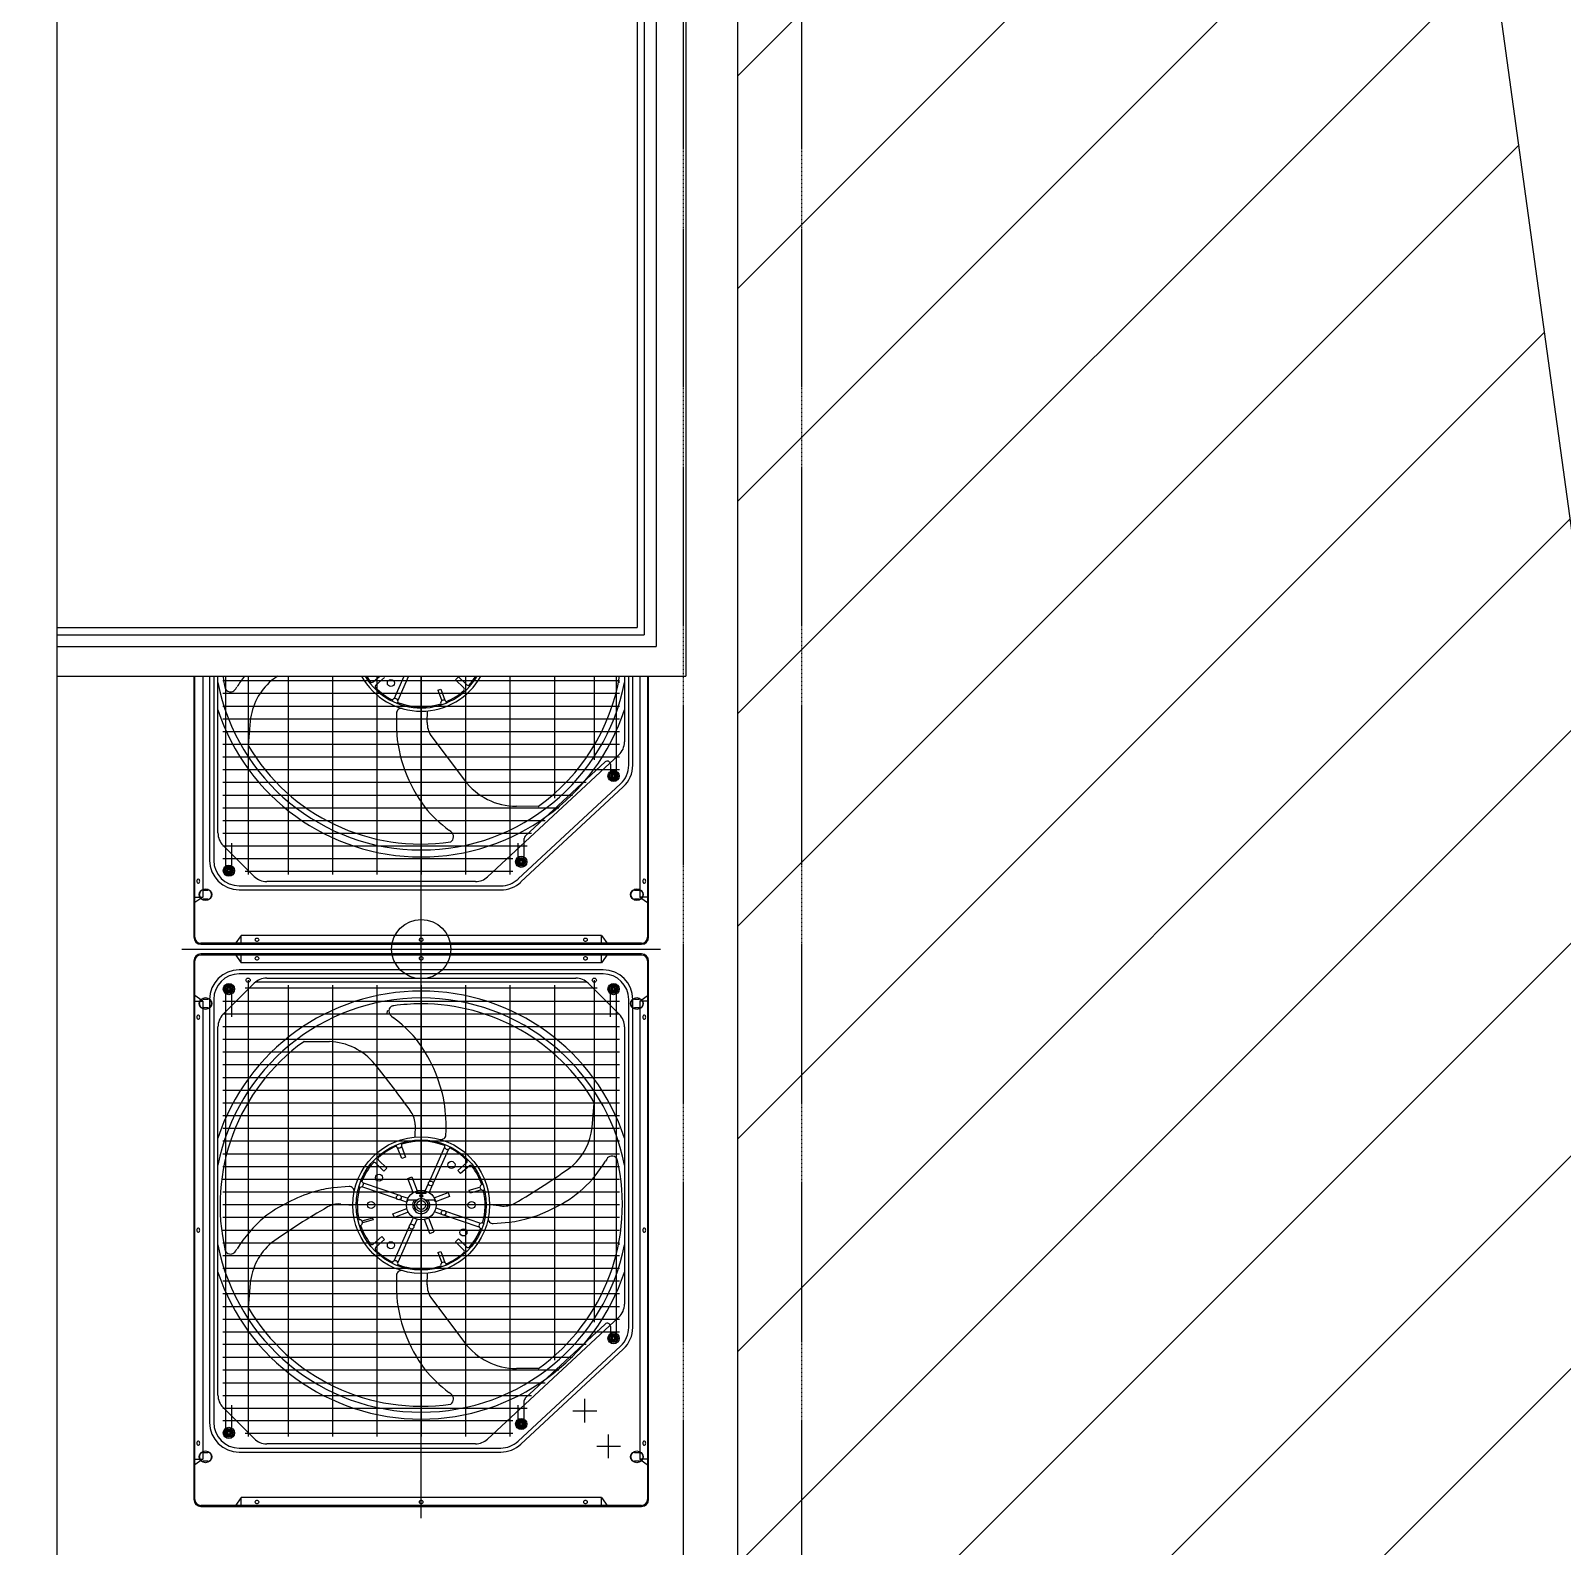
# Model space of a CAD drawing. Header units: millimetres. Extents: x 5204 to 163252, y 3613 to 115772.
# Drawn here: x 86367 to 88955, y 44765 to 47326 of the extents above; entities that cross this region are included whole.
import ezdxf

# ---------------------------------------------------------------- set-up
doc = ezdxf.new("R2010")
doc.units = ezdxf.units.MM
doc.header["$LTSCALE"] = 0.2
doc.linetypes.add('HIDDEN', pattern=[0.375, 0.25, -0.125])
doc.layers.add('0-1', color=7, linetype='Continuous')
doc.layers.add('A_緑地', color=3, linetype='Continuous')

msp = doc.modelspace()

# ---------------------------------------------------------------- hatches: boundary and pattern name
at = {"layer": 'A_緑地', "lineweight": 5, "true_color": 0x00ff00}
h = msp.add_hatch(dxfattribs=at)
h.set_pattern_fill('ANSI31', color=3, scale=80)
h.set_pattern_definition([(45, (-146691.18, 5533.57), (-179.60512, 179.60512), [])])
h.paths.add_polyline_path([(86411.6, 34895.2), (86221.6, 34895.2), (86221.6, 34745.2), (64984.6, 34745.2), (64984.6, 33132.2), (60741.6, 33132.2), (60741.6, 31976.9), (88667.7, 32805.1), (90561.3, 34966.1), (89105.6, 45825.9), (89061.5, 45820.8), (88282.7, 51491.8), (87560.9, 51491.8), (87560.9, 42602.2), (86411.6, 42602.2)])

# ---------------------------------------------------------------- linework, layer by layer
at = {"layer": '0-1', "color": 7, "linetype": 'Continuous'}
for p, q in [((89061.5, 45820.8), (84744.4, 77259.9)), ((86411.6, 34895.2), (86411.6, 62225.2)), ((87391.6, 52035.2), (87391.6, 46317.2)), ((87403.6, 52035.2), (87403.6, 46305.2)), ((87423.6, 52035.2), (87423.6, 46285.2)), ((87473.6, 52035.2), (87473.6, 46235.2)), ((87560.9, 51491.8), (87560.9, 42602.2)), ((86411.6, 46317.2), (87391.6, 46317.2)), ((86411.6, 46305.2), (87403.6, 46305.2)), ((86411.6, 46285.2), (87423.6, 46285.2)), ((86411.6, 46235.2), (87473.6, 46235.2)), ((86642.3, 46235.2), (86642.3, 45794)), ((86642.3, 46235.2), (86642.3, 45794)), ((86657.3, 46235.2), (86657.3, 45862)), ((86669.1, 46235.2), (86669.1, 45924)), ((86676, 46235.2), (86676, 45924)), ((86683.1, 45970.4), (86683.1, 46235.2)), ((86696.3, 45909.4), (86696.3, 46235.2)), ((86734.1, 46235.2), (86734.1, 45900.3)), ((86801.6, 46235.2), (86801.6, 45900.3)), ((86876.6, 46235.2), (86876.6, 45900.3)), ((86945.2, 46225.4), (86956.5, 46235.2)), ((86964.7, 46233.1), (86949.8, 46220.1)), ((86951.6, 46235.2), (86951.6, 45900.3)), ((86980.7, 46197.1), (86997.7, 46235.2)), ((87005.3, 46235.2), (86987.1, 46194.2)), ((87026.6, 44812.2), (87026.6, 46235.2)), ((87026.6, 46235.2), (87026.6, 45900.3)), ((87084.6, 46229.3), (87089.6, 46234.3)), ((87098.7, 46215.4), (87084.6, 46229.3)), ((87089.6, 46234.3), (87103.7, 46220.4)), ((87101.6, 46235.2), (87101.6, 45900.3)), ((87176.6, 46235.2), (87176.6, 45900.3)), ((87251.6, 46235.2), (87251.6, 46029.3)), ((87319.1, 46235.2), (87319.1, 46093.8)), ((87356.8, 46069.4), (87356.8, 46235.2)), ((87370.1, 46235.2), (87370.1, 46124.1)), ((87377.2, 46084.8), (87377.2, 46235.2)), ((87384.1, 46084.8), (87384.1, 46235.2)), ((87395.9, 46235.2), (87395.9, 45862)), ((87410.9, 45794), (87410.9, 46235.2)), ((87410.9, 45794), (87410.9, 46235.2)), ((86691.3, 46227.8), (87361.8, 46227.8)), ((86691.3, 46206.3), (87361.8, 46206.3)), ((86713.2, 46213.9), (86715.3, 46217.4)), ((87054.8, 46211.3), (87059.5, 46213.1)), ((87054.8, 46211.3), (87061.3, 46193.8)), ((87059.5, 46213.1), (87066.4, 46194.4)), ((87360.4, 46226.8), (87360.4, 46224)), ((86691.3, 46184.8), (87361.8, 46184.8)), ((86691.3, 46163.3), (87361.8, 46163.3)), ((86737.7, 46159.2), (86734.1, 46118.6)), ((86984.8, 46163.3), (86984.6, 46145.2)), ((86984.9, 46172.8), (86984.8, 46163.3)), ((87036.7, 46156.9), (87037.2, 46176.5)), ((86691.3, 46141.8), (87361.8, 46141.8)), ((87043, 46135.1), (87100, 46059.2)), ((86691.3, 46120.3), (87361.8, 46120.3)), ((87360.5, 46102.1), (87138.7, 45896)), ((86691.3, 46098.8), (87361.8, 46098.8)), ((86691.3, 46077.3), (87361.8, 46077.3)), ((87202.5, 45964.9), (87337.5, 46090.4)), ((87346.3, 46086.5), (87346.3, 46069.4)), ((87305.3, 46055.8), (86691.3, 46055.8)), ((87190.3, 45892.5), (87363.4, 46053.3)), ((87195, 45887.4), (87368.1, 46048.2)), ((87349.3, 46070.5), (87347, 46066.5)), ((87347, 46066.5), (87349.3, 46062.5)), ((87353.9, 46070.5), (87349.3, 46070.5)), ((87349.3, 46062.5), (87353.9, 46062.5)), ((87349.4, 46067.5), (87349.4, 46065.5)), ((87350.6, 46067.5), (87349.4, 46067.5)), ((87349.4, 46065.5), (87350.6, 46065.5)), ((87352.6, 46068.7), (87350.6, 46068.7)), ((87350.6, 46068.7), (87350.6, 46067.5)), ((87350.6, 46065.5), (87350.6, 46064.3)), ((87350.6, 46064.3), (87352.6, 46064.3)), ((87352.6, 46067.5), (87352.6, 46068.7)), ((87353.8, 46067.5), (87352.6, 46067.5)), ((87352.6, 46065.5), (87353.8, 46065.5)), ((87352.6, 46064.3), (87352.6, 46065.5)), ((87353.8, 46065.5), (87353.8, 46067.5)), ((87356.2, 46066.5), (87353.9, 46070.5)), ((87353.9, 46062.5), (87356.2, 46066.5)), ((86691.3, 46034.3), (87282.2, 46034.3)), ((86691.3, 46012.8), (87259, 46012.8)), ((87224.3, 46015.2), (87187.6, 46015.3)), ((86691.3, 45991.3), (87235.9, 45991.3)), ((87076.6, 45972.5), (87073.3, 45974.9)), ((86691.3, 45969.8), (87212.8, 45969.8)), ((86691.3, 45948.3), (87205.8, 45948.3)), ((86744.3, 45896.8), (86691.9, 45949.2)), ((86706.8, 45909.4), (86706.8, 45953.3)), ((87190.3, 45924.4), (87190.3, 45953.3)), ((87200.8, 45924.4), (87200.8, 45961)), ((87181.6, 45926.8), (86691.3, 45926.8)), ((87193.3, 45925.5), (87191, 45921.5)), ((87191, 45921.5), (87193.3, 45917.5)), ((87197.9, 45925.5), (87193.3, 45925.5)), ((87193.4, 45922.5), (87193.4, 45920.5)), ((87194.6, 45922.5), (87193.4, 45922.5)), ((87193.4, 45920.5), (87194.6, 45920.5)), ((87196.6, 45923.7), (87194.6, 45923.7)), ((87194.6, 45923.7), (87194.6, 45922.5)), ((87194.6, 45920.5), (87194.6, 45919.3)), ((87194.6, 45919.3), (87196.6, 45919.3)), ((87196.6, 45922.5), (87196.6, 45923.7)), ((87197.8, 45922.5), (87196.6, 45922.5)), ((87196.6, 45920.5), (87197.8, 45920.5)), ((87196.6, 45919.3), (87196.6, 45920.5)), ((87197.8, 45920.5), (87197.8, 45922.5)), ((87200.2, 45921.5), (87197.9, 45925.5)), ((87197.9, 45917.5), (87200.2, 45921.5)), ((86699.3, 45910.5), (86697, 45906.5)), ((86697, 45906.5), (86699.3, 45902.5)), ((86703.9, 45910.5), (86699.3, 45910.5)), ((86699.3, 45902.5), (86703.9, 45902.5)), ((86699.4, 45907.5), (86699.4, 45905.5)), ((86700.6, 45907.5), (86699.4, 45907.5)), ((86699.4, 45905.5), (86700.6, 45905.5)), ((86702.6, 45908.7), (86700.6, 45908.7)), ((86700.6, 45908.7), (86700.6, 45907.5)), ((86700.6, 45905.5), (86700.6, 45904.3)), ((86700.6, 45904.3), (86702.6, 45904.3)), ((86702.6, 45907.5), (86702.6, 45908.7)), ((86703.8, 45907.5), (86702.6, 45907.5)), ((86702.6, 45905.5), (86703.8, 45905.5)), ((86702.6, 45904.3), (86702.6, 45905.5)), ((86703.8, 45905.5), (86703.8, 45907.5)), ((86706.2, 45906.5), (86703.9, 45910.5)), ((86703.9, 45902.5), (86706.2, 45906.5)), ((87181.6, 45905.3), (86729.1, 45905.3)), ((87193.3, 45917.5), (87197.9, 45917.5)), ((86719.1, 45880.9), (87161, 45880.9)), ((86719.1, 45874), (87161, 45874)), ((87118.3, 45888), (86765.5, 45888)), ((86642.3, 45862), (86657.3, 45862)), ((86657.3, 45862), (86642.3, 45851.4)), ((87410.9, 45862), (87395.9, 45862)), ((87395.9, 45862), (87410.9, 45851.4)), ((86722.1, 45797.2), (86711.5, 45782.2)), ((86722.1, 45782.2), (86722.1, 45797.2)), ((87331.1, 45797.2), (86722.1, 45797.2)), ((87331.1, 45782.2), (87331.1, 45797.2)), ((87331.1, 45797.2), (87341.7, 45782.2)), ((86622.3, 45774), (87430.9, 45774)), ((86654.1, 45782.2), (87399.1, 45782.2)), ((86654.1, 45782.2), (87399.1, 45782.2)), ((87399.1, 45765.8), (86654.1, 45765.8)), ((87399.1, 45765.8), (86654.1, 45765.8)), ((86711.5, 45765.8), (86722.1, 45750.8)), ((86722.1, 45750.8), (86722.1, 45765.8)), ((87341.7, 45765.8), (87331.1, 45750.8)), ((87331.1, 45750.8), (87331.1, 45765.8)), ((86642.3, 45754), (86642.3, 44844)), ((86642.3, 45754), (86642.3, 44844)), ((87334.1, 45739), (86719.1, 45739)), ((87331.1, 45750.8), (86722.1, 45750.8)), ((87410.9, 44844), (87410.9, 45754)), ((87410.9, 44844), (87410.9, 45754)), ((86691.9, 45663.8), (86744.3, 45716.2)), ((87334.1, 45732.1), (86719.1, 45732.1)), ((86734.1, 45721.5), (86734.1, 44950.3)), ((86746.9, 45718.5), (87306.3, 45718.5)), ((86765.5, 45725), (87287.7, 45725)), ((86801.6, 45712.8), (86801.6, 44950.3)), ((86876.6, 45712.8), (86876.6, 44950.3)), ((86951.6, 45712.8), (86951.6, 44950.3)), ((87026.6, 45712.8), (87026.6, 44950.3)), ((87101.6, 45712.8), (87101.6, 44950.3)), ((87176.6, 45712.8), (87176.6, 44950.3)), ((87251.6, 45712.8), (87251.6, 45079.3)), ((87308.9, 45716.2), (87361.3, 45663.8)), ((87319.1, 45721.5), (87319.1, 45143.8)), ((86657.3, 45686), (86642.3, 45696.6)), ((86642.3, 45686), (86657.3, 45686)), ((86657.3, 45686), (86657.3, 44912)), ((86669.1, 45689), (86669.1, 44974)), ((86676, 45689), (86676, 44974)), ((86691.3, 45686.3), (87361.8, 45686.3)), ((86696.3, 44959.4), (86696.3, 45703.6)), ((86699.3, 45710.5), (86697, 45706.5)), ((86697, 45706.5), (86699.3, 45702.5)), ((86703.9, 45710.5), (86699.3, 45710.5)), ((86699.3, 45702.5), (86703.9, 45702.5)), ((86699.4, 45707.5), (86699.4, 45705.5)), ((86700.6, 45707.5), (86699.4, 45707.5)), ((86699.4, 45705.5), (86700.6, 45705.5)), ((86702.6, 45708.7), (86700.6, 45708.7)), ((86700.6, 45708.7), (86700.6, 45707.5)), ((86700.6, 45705.5), (86700.6, 45704.3)), ((86700.6, 45704.3), (86702.6, 45704.3)), ((86702.6, 45707.5), (86702.6, 45708.7)), ((86703.8, 45707.5), (86702.6, 45707.5)), ((86702.6, 45705.5), (86703.8, 45705.5)), ((86702.6, 45704.3), (86702.6, 45705.5)), ((86703.8, 45705.5), (86703.8, 45707.5)), ((86706.2, 45706.5), (86703.9, 45710.5)), ((86703.9, 45702.5), (86706.2, 45706.5)), ((86706.8, 45659.8), (86706.8, 45703.6)), ((87324.1, 45707.8), (86729.1, 45707.8)), ((87346.3, 45659.8), (87346.3, 45703.6)), ((87349.3, 45710.5), (87347, 45706.5)), ((87347, 45706.5), (87349.3, 45702.5)), ((87353.9, 45710.5), (87349.3, 45710.5)), ((87349.3, 45702.5), (87353.9, 45702.5)), ((87349.4, 45707.5), (87349.4, 45705.5)), ((87350.6, 45707.5), (87349.4, 45707.5)), ((87349.4, 45705.5), (87350.6, 45705.5)), ((87352.6, 45708.7), (87350.6, 45708.7)), ((87350.6, 45708.7), (87350.6, 45707.5)), ((87350.6, 45705.5), (87350.6, 45704.3)), ((87350.6, 45704.3), (87352.6, 45704.3)), ((87352.6, 45707.5), (87352.6, 45708.7)), ((87353.8, 45707.5), (87352.6, 45707.5)), ((87352.6, 45705.5), (87353.8, 45705.5)), ((87352.6, 45704.3), (87352.6, 45705.5)), ((87353.8, 45705.5), (87353.8, 45707.5)), ((87356.2, 45706.5), (87353.9, 45710.5)), ((87353.9, 45702.5), (87356.2, 45706.5)), ((87356.8, 45119.4), (87356.8, 45703.6)), ((87377.2, 45134.8), (87377.2, 45689)), ((87384.1, 45134.8), (87384.1, 45689)), ((87395.9, 45686), (87410.9, 45696.6)), ((87410.9, 45686), (87395.9, 45686)), ((87395.9, 45686), (87395.9, 44912)), ((86691.3, 45664.8), (87361.8, 45664.8)), ((86976.5, 45660.5), (86979.8, 45658.1)), ((86683.1, 45020.4), (86683.1, 45642.6)), ((86691.3, 45643.3), (87361.8, 45643.3)), ((87370.1, 45642.6), (87370.1, 45174.1)), ((86691.3, 45621.8), (87361.8, 45621.8)), ((86828.9, 45617.9), (86871.4, 45617.7)), ((86691.3, 45600.3), (87361.8, 45600.3)), ((86691.3, 45578.8), (87361.8, 45578.8)), ((86691.3, 45557.3), (87361.8, 45557.3)), ((86691.3, 45535.8), (87361.8, 45535.8)), ((86691.3, 45514.3), (87361.8, 45514.3)), ((87315.3, 45472.3), (87319.1, 45513.8)), ((86691.3, 45492.8), (87361.8, 45492.8)), ((86691.3, 45471.3), (87361.8, 45471.3)), ((87016.4, 45477.1), (87015.9, 45456.5)), ((86691.3, 45449.8), (87361.8, 45449.8)), ((86691.3, 45428.3), (87361.8, 45428.3)), ((86993.7, 45420), (86986.8, 45438.4)), ((86993.4, 45440.8), (87000.2, 45422.4)), ((87040.4, 45381.2), (87066.1, 45438.8)), ((87072.5, 45435.9), (87046.8, 45378.4)), ((86691.3, 45406.8), (87361.8, 45406.8)), ((86963.6, 45398.7), (86949.5, 45412.6)), ((86954.4, 45417.6), (86968.5, 45403.7)), ((86968.5, 45403.7), (86963.6, 45398.7)), ((87000.2, 45422.4), (86993.7, 45420)), ((87088.4, 45399.9), (87103.4, 45412.9)), ((87108, 45407.6), (87093, 45394.6)), ((87340, 45419.2), (87337.9, 45415.7)), ((86691.3, 45385.3), (87361.8, 45385.3)), ((86928.5, 45379), (86988.1, 45358.5)), ((87004, 45386.4), (87010.5, 45388.9)), ((87013.1, 45362.6), (87004, 45386.4)), ((87010.5, 45388.9), (87019.5, 45365.5)), ((87033.5, 45365.6), (87038.9, 45377.7)), ((87093, 45394.6), (87088.4, 45399.9)), ((86691.3, 45363.8), (87361.8, 45363.8)), ((86904.7, 45372.7), (86878.1, 45370.7)), ((86985.8, 45351.9), (86926.2, 45372.4)), ((87002, 45346.3), (86989.5, 45350.6)), ((86991.7, 45357.2), (87004.3, 45352.9)), ((87018.7, 45350), (87003.1, 45350)), ((87018.1, 45361.5), (87018.1, 45363.8)), ((87018.1, 45361.5), (87035.1, 45361.5)), ((87050.1, 45350), (87034.5, 45350)), ((87035.1, 45361.5), (87035.1, 45363.8)), ((87045.3, 45374.9), (87039.8, 45362.7)), ((87048.4, 45353.7), (87072, 45362.7)), ((87074.5, 45356.2), (87050.9, 45347.1)), ((87072, 45362.7), (87074.5, 45356.2)), ((87107.9, 45366.4), (87125.9, 45371.5)), ((87109.3, 45361.6), (87107.9, 45366.4)), ((87128.4, 45367.1), (87109.3, 45361.6)), ((86691.3, 45342.3), (87361.8, 45342.3)), ((86890.6, 45343.2), (86911.1, 45341.5)), ((86978.6, 45326.9), (87002.2, 45335.9)), ((86981.2, 45320.3), (86978.6, 45326.9)), ((87004.7, 45329.4), (86981.2, 45320.3)), ((87061.4, 45325.8), (87048.8, 45330.1)), ((87051.1, 45336.8), (87063.7, 45332.4)), ((87124.7, 45304), (87065.1, 45324.6)), ((87067.4, 45331.2), (87126.9, 45310.7)), ((87162.5, 45339.8), (87143.9, 45341.9)), ((86691.3, 45320.8), (87361.8, 45320.8)), ((86691.3, 45299.3), (87361.8, 45299.3)), ((86944.5, 45319.5), (86926.5, 45314.4)), ((86945.3, 45316.6), (86927.3, 45311.5)), ((86944.5, 45319.5), (86945.3, 45316.6)), ((86980.7, 45247.1), (87006.3, 45304.6)), ((87012.7, 45301.8), (86987.1, 45244.2)), ((87007.9, 45308.2), (87013.3, 45320.3)), ((87019.7, 45317.5), (87014.3, 45305.3)), ((87041.2, 45293.6), (87032.2, 45317.2)), ((87038.7, 45319.7), (87047.8, 45296.1)), ((87148.4, 45310.3), (87175.1, 45312.4)), ((86691.3, 45277.8), (87361.8, 45277.8)), ((86945.2, 45275.4), (86960.1, 45288.4)), ((86964.7, 45283.1), (86949.8, 45270.1)), ((86960.1, 45288.4), (86964.7, 45283.1)), ((87041.2, 45293.6), (87047.8, 45296.1)), ((87084.6, 45279.3), (87089.6, 45284.3)), ((87098.7, 45265.4), (87084.6, 45279.3)), ((87089.6, 45284.3), (87103.7, 45270.4)), ((87360.4, 45276.8), (87360.4, 45274)), ((86691.3, 45256.3), (87361.8, 45256.3)), ((86713.2, 45263.9), (86715.3, 45267.4)), ((87054.8, 45261.3), (87059.5, 45263.1)), ((87054.8, 45261.3), (87061.3, 45243.8)), ((87059.5, 45263.1), (87066.4, 45244.4)), ((86691.3, 45234.8), (87361.8, 45234.8)), ((86984.9, 45222.8), (86984.8, 45213.3)), ((87036.7, 45206.9), (87037.2, 45226.5)), ((86691.3, 45213.3), (87361.8, 45213.3)), ((86737.7, 45209.2), (86734.1, 45168.6)), ((86984.8, 45213.3), (86984.6, 45195.2)), ((86691.3, 45191.8), (87361.8, 45191.8)), ((86691.3, 45170.3), (87361.8, 45170.3)), ((87043, 45185.1), (87100, 45109.2)), ((86691.3, 45148.8), (87361.8, 45148.8)), ((87360.5, 45152.1), (87138.7, 44946)), ((86691.3, 45127.3), (87361.8, 45127.3)), ((87202.5, 45014.9), (87337.5, 45140.4)), ((87346.3, 45136.5), (87346.3, 45119.4)), ((87349.3, 45120.5), (87347, 45116.5)), ((87347, 45116.5), (87349.3, 45112.5)), ((87353.9, 45120.5), (87349.3, 45120.5)), ((87349.4, 45117.5), (87349.4, 45115.5)), ((87350.6, 45117.5), (87349.4, 45117.5)), ((87352.6, 45118.7), (87350.6, 45118.7)), ((87350.6, 45118.7), (87350.6, 45117.5)), ((87352.6, 45117.5), (87352.6, 45118.7)), ((87353.8, 45117.5), (87352.6, 45117.5)), ((87353.8, 45115.5), (87353.8, 45117.5)), ((87356.2, 45116.5), (87353.9, 45120.5)), ((87353.9, 45112.5), (87356.2, 45116.5)), ((87305.3, 45105.8), (86691.3, 45105.8)), ((87190.3, 44942.5), (87363.4, 45103.3)), ((87195, 44937.4), (87368.1, 45098.2)), ((87349.3, 45112.5), (87353.9, 45112.5)), ((87349.4, 45115.5), (87350.6, 45115.5)), ((87350.6, 45115.5), (87350.6, 45114.3)), ((87350.6, 45114.3), (87352.6, 45114.3)), ((87352.6, 45115.5), (87353.8, 45115.5)), ((87352.6, 45114.3), (87352.6, 45115.5)), ((86691.3, 45084.3), (87282.2, 45084.3)), ((87224.3, 45065.2), (87187.6, 45065.3)), ((86691.3, 45062.8), (87259, 45062.8)), ((86691.3, 45041.3), (87235.9, 45041.3)), ((86691.3, 45019.8), (87212.8, 45019.8)), ((87076.6, 45022.5), (87073.3, 45024.9)), ((86691.3, 44998.3), (87205.8, 44998.3)), ((86744.3, 44946.8), (86691.9, 44999.2)), ((86706.8, 44959.4), (86706.8, 45003.3)), ((87190.3, 44974.4), (87190.3, 45003.3)), ((87200.8, 44974.4), (87200.8, 45011)), ((87181.6, 44976.8), (86691.3, 44976.8)), ((87193.3, 44975.5), (87191, 44971.5)), ((87191, 44971.5), (87193.3, 44967.5)), ((87197.9, 44975.5), (87193.3, 44975.5)), ((87193.3, 44967.5), (87197.9, 44967.5)), ((87193.4, 44972.5), (87193.4, 44970.5)), ((87194.6, 44972.5), (87193.4, 44972.5)), ((87193.4, 44970.5), (87194.6, 44970.5)), ((87196.6, 44973.7), (87194.6, 44973.7)), ((87194.6, 44973.7), (87194.6, 44972.5)), ((87194.6, 44970.5), (87194.6, 44969.3)), ((87194.6, 44969.3), (87196.6, 44969.3)), ((87196.6, 44972.5), (87196.6, 44973.7)), ((87197.8, 44972.5), (87196.6, 44972.5)), ((87196.6, 44970.5), (87197.8, 44970.5)), ((87196.6, 44969.3), (87196.6, 44970.5)), ((87197.8, 44970.5), (87197.8, 44972.5)), ((87200.2, 44971.5), (87197.9, 44975.5)), ((87197.9, 44967.5), (87200.2, 44971.5)), ((86699.3, 44960.5), (86697, 44956.5)), ((86697, 44956.5), (86699.3, 44952.5)), ((86703.9, 44960.5), (86699.3, 44960.5)), ((86699.3, 44952.5), (86703.9, 44952.5)), ((86699.4, 44957.5), (86699.4, 44955.5)), ((86700.6, 44957.5), (86699.4, 44957.5)), ((86699.4, 44955.5), (86700.6, 44955.5)), ((86702.6, 44958.7), (86700.6, 44958.7)), ((86700.6, 44958.7), (86700.6, 44957.5)), ((86700.6, 44955.5), (86700.6, 44954.3)), ((86700.6, 44954.3), (86702.6, 44954.3)), ((86702.6, 44957.5), (86702.6, 44958.7)), ((86703.8, 44957.5), (86702.6, 44957.5)), ((86702.6, 44955.5), (86703.8, 44955.5)), ((86702.6, 44954.3), (86702.6, 44955.5)), ((86703.8, 44955.5), (86703.8, 44957.5)), ((86706.2, 44956.5), (86703.9, 44960.5)), ((86703.9, 44952.5), (86706.2, 44956.5)), ((87181.6, 44955.3), (86729.1, 44955.3)), ((87118.3, 44938), (86765.5, 44938)), ((86642.3, 44912), (86657.3, 44912)), ((86657.3, 44912), (86642.3, 44901.4)), ((86719.1, 44930.9), (87161, 44930.9)), ((86719.1, 44924), (87161, 44924)), ((87410.9, 44912), (87395.9, 44912)), ((87395.9, 44912), (87410.9, 44901.4)), ((86654.1, 44832.2), (87399.1, 44832.2)), ((86654.1, 44832.2), (87399.1, 44832.2)), ((86722.1, 44847.2), (86711.5, 44832.2)), ((86722.1, 44832.2), (86722.1, 44847.2)), ((87331.1, 44847.2), (86722.1, 44847.2)), ((87331.1, 44832.2), (87331.1, 44847.2)), ((87331.1, 44847.2), (87341.7, 44832.2))]:
    msp.add_line(p, q, dxfattribs=at)
at = {"layer": '0-1', "color": 8, "linetype": 'HIDDEN', "ltscale": 30}
for p, q in [((87469.5, 53620.5), (87469.5, 34483.9)), ((87669.5, 53620.5), (87669.5, 34483.9))]:
    msp.add_line(p, q, dxfattribs=at)
at = {"layer": '0-1', "color": 7}
for p, q in [((86644.1, 45794), (86644.1, 46235.2)), ((87409.1, 46235.2), (87409.1, 45794)), ((86658.3, 45873.5), (86665.8, 45873.5)), ((87387.3, 45873.5), (87394.8, 45873.5)), ((86665.8, 45858.5), (86658.3, 45858.5)), ((87394.8, 45858.5), (87387.3, 45858.5)), ((87399.1, 45784), (86654.1, 45784)), ((87399.1, 45764), (86654.1, 45764)), ((86644.1, 44844), (86644.1, 45754)), ((87409.1, 45754), (87409.1, 44844)), ((86658.3, 45689.5), (86665.8, 45689.5)), ((87387.3, 45689.5), (87394.8, 45689.5)), ((86665.8, 45674.5), (86658.3, 45674.5)), ((87394.8, 45674.5), (87387.3, 45674.5)), ((87303.1, 44974), (87303.1, 45014)), ((87283.1, 44994), (87323.1, 44994)), ((87343.1, 44914), (87343.1, 44954)), ((86658.3, 44923.5), (86665.8, 44923.5)), ((87323.1, 44934), (87363.1, 44934)), ((87387.3, 44923.5), (87394.8, 44923.5)), ((86665.8, 44908.5), (86658.3, 44908.5)), ((87394.8, 44908.5), (87387.3, 44908.5)), ((87399.1, 44834), (86654.1, 44834))]:
    msp.add_line(p, q, dxfattribs=at)
at = {"layer": '0-1', "color": 7, "linetype": 'Continuous'}
for points in [[(86649.8, 45885.5), (86650.5, 45885.7), (86651.2, 45886.2), (86651.8, 45887), (86652.1, 45887.9), (86652.3, 45889), (86652.1, 45890.1), (86651.8, 45891.1), (86651.2, 45891.8), (86650.5, 45892.3), (86649.8, 45892.5), (86649, 45892.3), (86648.3, 45891.8), (86647.8, 45891.1), (86647.4, 45890.1), (86647.3, 45889), (86647.4, 45887.9), (86647.8, 45887), (86648.3, 45886.2), (86649, 45885.7), (86649.8, 45885.5)], [(87403.4, 45885.5), (87404.1, 45885.7), (87404.8, 45886.2), (87405.4, 45887), (87405.7, 45887.9), (87405.9, 45889), (87405.7, 45890.1), (87405.4, 45891.1), (87404.8, 45891.8), (87404.1, 45892.3), (87403.4, 45892.5), (87402.6, 45892.3), (87401.9, 45891.8), (87401.4, 45891.1), (87401, 45890.1), (87400.9, 45889), (87401, 45887.9), (87401.4, 45887), (87401.9, 45886.2), (87402.6, 45885.7), (87403.4, 45885.5)], [(86752.6, 45789.7), (86752.4, 45790.5), (86751.9, 45791.2), (86751.1, 45791.7), (86750.2, 45792.1), (86749.1, 45792.2), (86748, 45792.1), (86747, 45791.7), (86746.2, 45791.2), (86745.8, 45790.5), (86745.6, 45789.7), (86745.8, 45788.9), (86746.2, 45788.3), (86747, 45787.7), (86748, 45787.4), (86749.1, 45787.2), (86750.2, 45787.4), (86751.1, 45787.7), (86751.9, 45788.3), (86752.4, 45788.9), (86752.6, 45789.7)], [(87030.1, 45789.7), (87029.9, 45790.5), (87029.4, 45791.2), (87028.6, 45791.7), (87027.7, 45792.1), (87026.6, 45792.2), (87025.5, 45792.1), (87024.5, 45791.7), (87023.7, 45791.2), (87023.3, 45790.5), (87023.1, 45789.7), (87023.3, 45788.9), (87023.7, 45788.3), (87024.5, 45787.7), (87025.5, 45787.4), (87026.6, 45787.2), (87027.7, 45787.4), (87028.6, 45787.7), (87029.4, 45788.3), (87029.9, 45788.9), (87030.1, 45789.7)], [(87307.6, 45789.7), (87307.4, 45790.5), (87306.9, 45791.2), (87306.1, 45791.7), (87305.2, 45792.1), (87304.1, 45792.2), (87303, 45792.1), (87302, 45791.7), (87301.2, 45791.2), (87300.8, 45790.5), (87300.6, 45789.7), (87300.8, 45788.9), (87301.2, 45788.3), (87302, 45787.7), (87303, 45787.4), (87304.1, 45787.2), (87305.2, 45787.4), (87306.1, 45787.7), (87306.9, 45788.3), (87307.4, 45788.9), (87307.6, 45789.7)], [(86745.6, 45758.3), (86745.8, 45757.6), (86746.2, 45756.9), (86747, 45756.3), (86748, 45756), (86749.1, 45755.8), (86750.2, 45756), (86751.1, 45756.3), (86751.9, 45756.9), (86752.4, 45757.6), (86752.6, 45758.3), (86752.4, 45759.1), (86751.9, 45759.8), (86751.1, 45760.3), (86750.2, 45760.7), (86749.1, 45760.8), (86748, 45760.7), (86747, 45760.3), (86746.2, 45759.8), (86745.8, 45759.1), (86745.6, 45758.3)], [(87023.1, 45758.3), (87023.3, 45757.6), (87023.7, 45756.9), (87024.5, 45756.3), (87025.5, 45756), (87026.6, 45755.8), (87027.7, 45756), (87028.6, 45756.3), (87029.4, 45756.9), (87029.9, 45757.6), (87030.1, 45758.3), (87029.9, 45759.1), (87029.4, 45759.8), (87028.6, 45760.3), (87027.7, 45760.7), (87026.6, 45760.8), (87025.5, 45760.7), (87024.5, 45760.3), (87023.7, 45759.8), (87023.3, 45759.1), (87023.1, 45758.3)], [(87300.6, 45758.3), (87300.8, 45757.6), (87301.2, 45756.9), (87302, 45756.3), (87303, 45756), (87304.1, 45755.8), (87305.2, 45756), (87306.1, 45756.3), (87306.9, 45756.9), (87307.4, 45757.6), (87307.6, 45758.3), (87307.4, 45759.1), (87306.9, 45759.8), (87306.1, 45760.3), (87305.2, 45760.7), (87304.1, 45760.8), (87303, 45760.7), (87302, 45760.3), (87301.2, 45759.8), (87300.8, 45759.1), (87300.6, 45758.3)], [(86649.8, 45655.5), (86650.5, 45655.7), (86651.2, 45656.2), (86651.8, 45657), (86652.1, 45657.9), (86652.3, 45659), (86652.1, 45660.1), (86651.8, 45661.1), (86651.2, 45661.8), (86650.5, 45662.3), (86649.8, 45662.5), (86649, 45662.3), (86648.3, 45661.8), (86647.8, 45661.1), (86647.4, 45660.1), (86647.3, 45659), (86647.4, 45657.9), (86647.8, 45657), (86648.3, 45656.2), (86649, 45655.7), (86649.8, 45655.5)], [(87403.4, 45655.5), (87404.1, 45655.7), (87404.8, 45656.2), (87405.4, 45657), (87405.7, 45657.9), (87405.9, 45659), (87405.7, 45660.1), (87405.4, 45661.1), (87404.8, 45661.8), (87404.1, 45662.3), (87403.4, 45662.5), (87402.6, 45662.3), (87401.9, 45661.8), (87401.4, 45661.1), (87401, 45660.1), (87400.9, 45659), (87401, 45657.9), (87401.4, 45657), (87401.9, 45656.2), (87402.6, 45655.7), (87403.4, 45655.5)], [(86649.8, 45302.5), (86649, 45302.3), (86648.3, 45301.8), (86647.8, 45301.1), (86647.4, 45300.1), (86647.3, 45299), (86647.4, 45297.9), (86647.8, 45297), (86648.3, 45296.2), (86649, 45295.7), (86649.8, 45295.5), (86650.5, 45295.7), (86651.2, 45296.2), (86651.8, 45297), (86652.1, 45297.9), (86652.3, 45299), (86652.1, 45300.1), (86651.8, 45301.1), (86651.2, 45301.8), (86650.5, 45302.3), (86649.8, 45302.5)], [(87403.4, 45295.5), (87404.1, 45295.7), (87404.8, 45296.2), (87405.4, 45297), (87405.7, 45297.9), (87405.9, 45299), (87405.7, 45300.1), (87405.4, 45301.1), (87404.8, 45301.8), (87404.1, 45302.3), (87403.4, 45302.5), (87402.6, 45302.3), (87401.9, 45301.8), (87401.4, 45301.1), (87401, 45300.1), (87400.9, 45299), (87401, 45297.9), (87401.4, 45297), (87401.9, 45296.2), (87402.6, 45295.7), (87403.4, 45295.5)], [(86649.8, 44935.5), (86650.5, 44935.7), (86651.2, 44936.2), (86651.8, 44937), (86652.1, 44937.9), (86652.3, 44939), (86652.1, 44940.1), (86651.8, 44941.1), (86651.2, 44941.8), (86650.5, 44942.3), (86649.8, 44942.5), (86649, 44942.3), (86648.3, 44941.8), (86647.8, 44941.1), (86647.4, 44940.1), (86647.3, 44939), (86647.4, 44937.9), (86647.8, 44937), (86648.3, 44936.2), (86649, 44935.7), (86649.8, 44935.5)], [(87403.4, 44935.5), (87404.1, 44935.7), (87404.8, 44936.2), (87405.4, 44937), (87405.7, 44937.9), (87405.9, 44939), (87405.7, 44940.1), (87405.4, 44941.1), (87404.8, 44941.8), (87404.1, 44942.3), (87403.4, 44942.5), (87402.6, 44942.3), (87401.9, 44941.8), (87401.4, 44941.1), (87401, 44940.1), (87400.9, 44939), (87401, 44937.9), (87401.4, 44937), (87401.9, 44936.2), (87402.6, 44935.7), (87403.4, 44935.5)], [(86752.6, 44839.7), (86752.4, 44840.5), (86751.9, 44841.2), (86751.1, 44841.7), (86750.2, 44842.1), (86749.1, 44842.2), (86748, 44842.1), (86747, 44841.7), (86746.2, 44841.2), (86745.8, 44840.5), (86745.6, 44839.7), (86745.8, 44838.9), (86746.2, 44838.3), (86747, 44837.7), (86748, 44837.4), (86749.1, 44837.2), (86750.2, 44837.4), (86751.1, 44837.7), (86751.9, 44838.3), (86752.4, 44838.9), (86752.6, 44839.7)], [(87030.1, 44839.7), (87029.9, 44840.5), (87029.4, 44841.2), (87028.6, 44841.7), (87027.7, 44842.1), (87026.6, 44842.2), (87025.5, 44842.1), (87024.5, 44841.7), (87023.7, 44841.2), (87023.3, 44840.5), (87023.1, 44839.7), (87023.3, 44838.9), (87023.7, 44838.3), (87024.5, 44837.7), (87025.5, 44837.4), (87026.6, 44837.2), (87027.7, 44837.4), (87028.6, 44837.7), (87029.4, 44838.3), (87029.9, 44838.9), (87030.1, 44839.7)], [(87307.6, 44839.7), (87307.4, 44840.5), (87306.9, 44841.2), (87306.1, 44841.7), (87305.2, 44842.1), (87304.1, 44842.2), (87303, 44842.1), (87302, 44841.7), (87301.2, 44841.2), (87300.8, 44840.5), (87300.6, 44839.7), (87300.8, 44838.9), (87301.2, 44838.3), (87302, 44837.7), (87303, 44837.4), (87304.1, 44837.2), (87305.2, 44837.4), (87306.1, 44837.7), (87306.9, 44838.3), (87307.4, 44838.9), (87307.6, 44839.7)]]:
    msp.add_lwpolyline(points, close=True, dxfattribs=at)
for centre, radius in [((86975.4, 46223.6), 6), ((87351.6, 46066.5), 9.5), ((87351.6, 46066.5), 7.5), ((87351.6, 46066.5), 6), ((87351.6, 46066.5), 4), ((87195.6, 45921.5), 9.5), ((87195.6, 45921.5), 7.5), ((87195.6, 45921.5), 6), ((87195.6, 45921.5), 4), ((86701.6, 45906.5), 9.5), ((86701.6, 45906.5), 7.5), ((86701.6, 45906.5), 6), ((86701.6, 45906.5), 4), ((86662.1, 45866), 10), ((87391.1, 45866), 10), ((87026.6, 45774), 50), ((86701.6, 45706.5), 9.5), ((86701.6, 45706.5), 7.5), ((86701.6, 45706.5), 6), ((86734.1, 45721.5), 3.5), ((87319.1, 45721.5), 3.5), ((87351.6, 45706.5), 9.5), ((87351.6, 45706.5), 7.5), ((87351.6, 45706.5), 6), ((86662.1, 45682), 10), ((86701.6, 45706.5), 4), ((87351.6, 45706.5), 4), ((87391.1, 45682), 10), ((87026.6, 45341.5), 115.5), ((87026.6, 45341.5), 110), ((87077.7, 45409.4), 6), ((86955.3, 45387.8), 6), ((87042.8, 45378.1), 4), ((86988.8, 45354.5), 4), ((87026.6, 45341.5), 25), ((87026.6, 45341.5), 11.5), ((87026.6, 45341.5), 11.1), ((87026.6, 45357), 2.59), ((86942, 45341.5), 6), ((87026.6, 45341.5), 7.54), ((87064.4, 45328.5), 4), ((87111.6, 45341.5), 6), ((87010.3, 45305), 4), ((87097.9, 45295.2), 6), ((86975.4, 45273.6), 6), ((87351.6, 45116.5), 9.5), ((87351.6, 45116.5), 7.5), ((87351.6, 45116.5), 6), ((87351.6, 45116.5), 4), ((86701.6, 44956.5), 9.5), ((86701.6, 44956.5), 7.5), ((86701.6, 44956.5), 6), ((87195.6, 44971.5), 9.5), ((87195.6, 44971.5), 7.5), ((87195.6, 44971.5), 6), ((87195.6, 44971.5), 4), ((86701.6, 44956.5), 4), ((86662.1, 44916), 10), ((87391.1, 44916), 10)]:
    msp.add_circle(centre, radius, dxfattribs=at)
for centre, radius, start, end in [((87026.6, 46291.5), 340, 189.5315, 193.1343), ((86917.8, 46090.3), 239, 142.6858, 147.8946), ((87494.6, 45200.2), 1255.4, 124.4704, 125.0666), ((87026.6, 46291.5), 115.5, 209.173, 330.827), ((87026.6, 46291.5), 110, 211.4195, 329.2148), ((87026.6, 46291.5), 108, 211.4195, 217.4508), ((87026.6, 46291.5), 108, 318.9491, 328.5805), ((87026.6, 46291.5), 340, 305.6904, 350.4685), ((87026.6, 46291.5), 350, 191.0591, 348.9409), ((86704.3, 46218.4), 9.75, 204.9933, 278.7196), ((86703.8, 46219.5), 10.9, 280.5544, 329.1174), ((86841.6, 46148.7), 104.4, 130.8173, 174.207), ((86943.2, 46227.7), 3, 217.4508, 311), ((86951.8, 46217.9), 3, 131, 224.5492), ((87026.6, 46291.5), 108, 224.5492, 243.3666), ((87026.6, 46291.5), 108, 293.0334, 311.8508), ((87096.6, 46213.3), 3, 311.8508, 45.4), ((87105.8, 46222.6), 3, 225.4, 318.9492), ((87026.6, 46291.5), 361.7, 198.2454, 341.7546), ((86982.4, 46192.4), 5, 319.7975, 172.2025), ((86992.9, 46172.8), 8, 129.1496, 179.3836), ((87026.6, 46291.5), 108, 248.6334, 287.7666), ((86992.9, 46172.8), 8, 80.355, 129.1496), ((87064.4, 46189.8), 5, 4.1975, 216.6025), ((87074.7, 46156), 38, 178.5426, 213.3079), ((87225.6, 46158.8), 241.4, 183.2377, 216.9355), ((87026.6, 46291.5), 340, 210.6504, 278.4472), ((87340.1, 46124.1), 30, 312.8972, 0), ((87341.1, 46086.5), 5.25, 0, 132.9071), ((87334.1, 46084.8), 43.1, 312.89, 0), ((87334.1, 46084.8), 50, 312.89, 0), ((87187.9, 46125.3), 110, 216.9021, 269.8192), ((87236.4, 46186.8), 267.4, 220.3376, 232.4039), ((87224.2, 46016.6), 1.45, 274.7558, 309.5773), ((86713.1, 45970.4), 30, 180, 225), ((87070.7, 45963.9), 10.4, 303.7073, 51.3339), ((87070.2, 45963.7), 10.9, 49.8693, 54.1174), ((87206.1, 45961), 5.25, 132.9071, 180), ((86719.1, 45924), 50, 180, 270), ((86719.1, 45924), 43.1, 180, 270), ((86765.5, 45918), 30, 225, 270), ((87118.3, 45918), 30, 270, 312.8972), ((87161, 45924), 43.1, 270, 312.89), ((87161, 45924), 50, 270, 312.89), ((86654.1, 45794), 11.8, 180, 270), ((86654.1, 45794), 11.8, 180, 270), ((87399.1, 45794), 11.8, 270, 0), ((87399.1, 45794), 11.8, 270, 0), ((86654.1, 45754), 11.8, 90, 180), ((86654.1, 45754), 11.8, 90, 180), ((87399.1, 45754), 11.8, 0, 90), ((87399.1, 45754), 11.8, 0, 90), ((86719.1, 45689), 50, 90, 180), ((87334.1, 45689), 50, 0, 90), ((86719.1, 45689), 43.1, 90, 180), ((86765.5, 45695), 30, 90, 135), ((87287.7, 45695), 30, 45, 90), ((87334.1, 45689), 43.1, 0, 90), ((87026.6, 45341.5), 361.7, 18.2454, 161.7546), ((87026.6, 45341.5), 350, 11.0591, 168.9409), ((86713.1, 45642.6), 30, 135, 180), ((86982.4, 45664.7), 13.8, 157.4635, 179.6912), ((86982.9, 45669.4), 10.9, 160.4226, 234.1174), ((86979.8, 45670.4), 7.61, 107.2373, 159.6053), ((86982.4, 45664.7), 13.8, 97.7283, 112.3582), ((87026.6, 45341.5), 340, 90.2527, 97.7861), ((87026.6, 45341.5), 340, 90, 90.2527), ((87026.6, 45341.5), 340, 30.6504, 90), ((87340.1, 45642.6), 30, 0, 45), ((86836.3, 45467), 239, 40.8283, 53.0887), ((87026.6, 45341.5), 340, 125.7234, 193.1343), ((86829, 45616.4), 1.45, 94.7558, 129.5773), ((86867.8, 45514), 103.8, 39.3473, 88.0534), ((86813.5, 45467.2), 256.6, 10.7976, 37.4558), ((85901, 44721.1), 1354.2, 35.0448, 39.3543), ((86793.7, 45473.9), 274.9, 357.1346, 8.649), ((86978.6, 45477.1), 37.8, 359.9458, 34.7945), ((87060.3, 45460.3), 8, 260.355, 309.1496), ((87060.3, 45460.3), 8, 309.1496, 359.3836), ((87214.4, 45483.4), 101.5, 311.8424, 353.7124), ((87026.6, 45341.5), 108, 113.0467, 131.8508), ((86988.9, 45443), 5, 181.0502, 39.7498), ((87026.6, 45341.5), 108, 68.6334, 107.7533), ((87070.7, 45440.6), 5, 139.7975, 352.2025), ((87026.6, 45341.5), 108, 44.5492, 63.3666), ((87026.6, 45341.5), 108, 138.9491, 158.3666), ((86947.4, 45410.5), 3, 45.4, 138.9491), ((86956.5, 45419.7), 3, 131.8508, 225.4), ((87101.4, 45415.2), 3, 311, 44.5492), ((87109.9, 45405.4), 3, 37.4508, 131), ((87026.6, 45341.5), 108, 18.6334, 37.4508), ((86672.4, 46242.5), 1033.7, 299.7063, 306.1444), ((87026.6, 45341.5), 340, 305.6904, 13.1343), ((87166, 45517.2), 199.6, 294.9185, 329.4393), ((87349.4, 45413.6), 10.9, 100.5544, 149.1174), ((87348.8, 45414.7), 9.75, 24.9933, 98.7196), ((86924, 45376.8), 5, 234.7975, 87.2025), ((87130.9, 45371.4), 5, 89.7975, 302.2025), ((86926.5, 45100.2), 275.8, 107.1062, 126.8855), ((86897.6, 45197.4), 174.3, 96.444, 107.4352), ((86905.3, 45364.7), 8, 44.1496, 94.3836), ((86905.3, 45364.7), 8, 355.3549, 44.1496), ((87026.6, 45341.5), 108, 163.6334, 193.3666), ((87005.3, 45347), 3, 90, 165.5225), ((87026.6, 45341.5), 14.5, 144.2359, 35.7641), ((87047.9, 45347), 3, 14.4775, 90), ((87026.6, 45341.5), 108, 343.6334, 13.3666), ((87494.6, 44250.2), 1255.4, 119.9159, 125.0666), ((86887.3, 45305.5), 37.8, 85.0765, 119.7945), ((87144.2, 45339.8), 2.13, 97.3247, 167.643), ((87165.8, 45377.5), 37.8, 262.1395, 299.7945), ((87147.6, 45529.4), 218.8, 277.2285, 297.9464), ((86917.8, 45140.3), 239, 130.9826, 147.8946), ((86922.3, 45311.6), 5, 269.7975, 122.2025), ((87026.6, 45341.5), 108, 198.6334, 217.4508), ((87026.6, 45341.5), 108, 318.9491, 338.3666), ((87129.2, 45306.2), 5, 54.7975, 267.2025), ((87147.8, 45318.3), 8, 175.355, 224.1496), ((87147.8, 45318.3), 8, 224.1496, 274.3836), ((87026.6, 45341.5), 350, 191.0591, 348.9409), ((86841.6, 45198.7), 104.4, 130.8173, 174.207), ((86943.2, 45277.7), 3, 217.4508, 311), ((86704.3, 45268.4), 9.75, 204.9933, 278.7196), ((86703.8, 45269.5), 10.9, 280.5544, 329.1174), ((86951.8, 45267.9), 3, 131, 224.5492), ((87026.6, 45341.5), 108, 224.5492, 243.3666), ((86982.4, 45242.4), 5, 319.7975, 172.2025), ((87026.6, 45341.5), 108, 293.0334, 311.8508), ((87096.6, 45263.3), 3, 311.8508, 45.4), ((87105.8, 45272.6), 3, 225.4, 318.9492), ((87026.6, 45341.5), 361.7, 198.2454, 341.7546), ((86992.9, 45222.8), 8, 129.1496, 179.3836), ((87026.6, 45341.5), 108, 248.6334, 287.7666), ((86992.9, 45222.8), 8, 80.355, 129.1496), ((87064.4, 45239.8), 5, 4.1975, 216.6025), ((87225.6, 45208.8), 241.4, 183.2377, 216.9355), ((87074.7, 45206), 38, 178.5426, 213.3079), ((87026.6, 45341.5), 340, 210.6504, 278.4472), ((87340.1, 45174.1), 30, 312.8972, 0), ((87341.1, 45136.5), 5.25, 0, 132.9071), ((87334.1, 45134.8), 43.1, 312.89, 0), ((87334.1, 45134.8), 50, 312.89, 0), ((87187.9, 45175.3), 110, 216.9021, 269.8192), ((87224.2, 45066.6), 1.45, 274.7558, 309.5773), ((87236.4, 45236.8), 267.4, 220.3376, 232.4039), ((86713.1, 45020.4), 30, 180, 225), ((87070.7, 45013.9), 10.4, 303.7073, 51.3339), ((87070.2, 45013.7), 10.9, 49.8693, 54.1174), ((87206.1, 45011), 5.25, 132.9071, 180), ((86719.1, 44974), 50, 180, 270), ((86719.1, 44974), 43.1, 180, 270), ((86765.5, 44968), 30, 225, 270), ((87118.3, 44968), 30, 270, 312.8972), ((87161, 44974), 43.1, 270, 312.89), ((87161, 44974), 50, 270, 312.89), ((86654.1, 44844), 11.8, 180, 270), ((86654.1, 44844), 11.8, 180, 270), ((87399.1, 44844), 11.8, 270, 0), ((87399.1, 44844), 11.8, 270, 0)]:
    msp.add_arc(centre, radius, start, end, dxfattribs=at)
at = {"layer": '0-1', "color": 7}
for centre, radius, start, end in [((86658.3, 45866), 7.5, 90, 270), ((86665.8, 45866), 7.5, 270, 90), ((87387.3, 45866), 7.5, 90, 270), ((87394.8, 45866), 7.5, 270, 90), ((86654.1, 45794), 10, 180, 270), ((87399.1, 45794), 10, 270, 0), ((86654.1, 45754), 10, 90, 180), ((87399.1, 45754), 10, 0, 90), ((86658.3, 45682), 7.5, 90, 270), ((86665.8, 45682), 7.5, 270, 90), ((87387.3, 45682), 7.5, 90, 270), ((87394.8, 45682), 7.5, 270, 90), ((86658.3, 44916), 7.5, 90, 270), ((86665.8, 44916), 7.5, 270, 90), ((87387.3, 44916), 7.5, 90, 270), ((87394.8, 44916), 7.5, 270, 90), ((86654.1, 44844), 10, 180, 270), ((87399.1, 44844), 10, 270, 0)]:
    msp.add_arc(centre, radius, start, end, dxfattribs=at)
at = {"layer": 'A_緑地'}
for p, q in [((87560.9, 51491.8), (87560.9, 42602.2)), ((89061.5, 45820.8), (88282.7, 51491.8))]:
    msp.add_line(p, q, dxfattribs=at)

doc.saveas('drawing.dxf')
